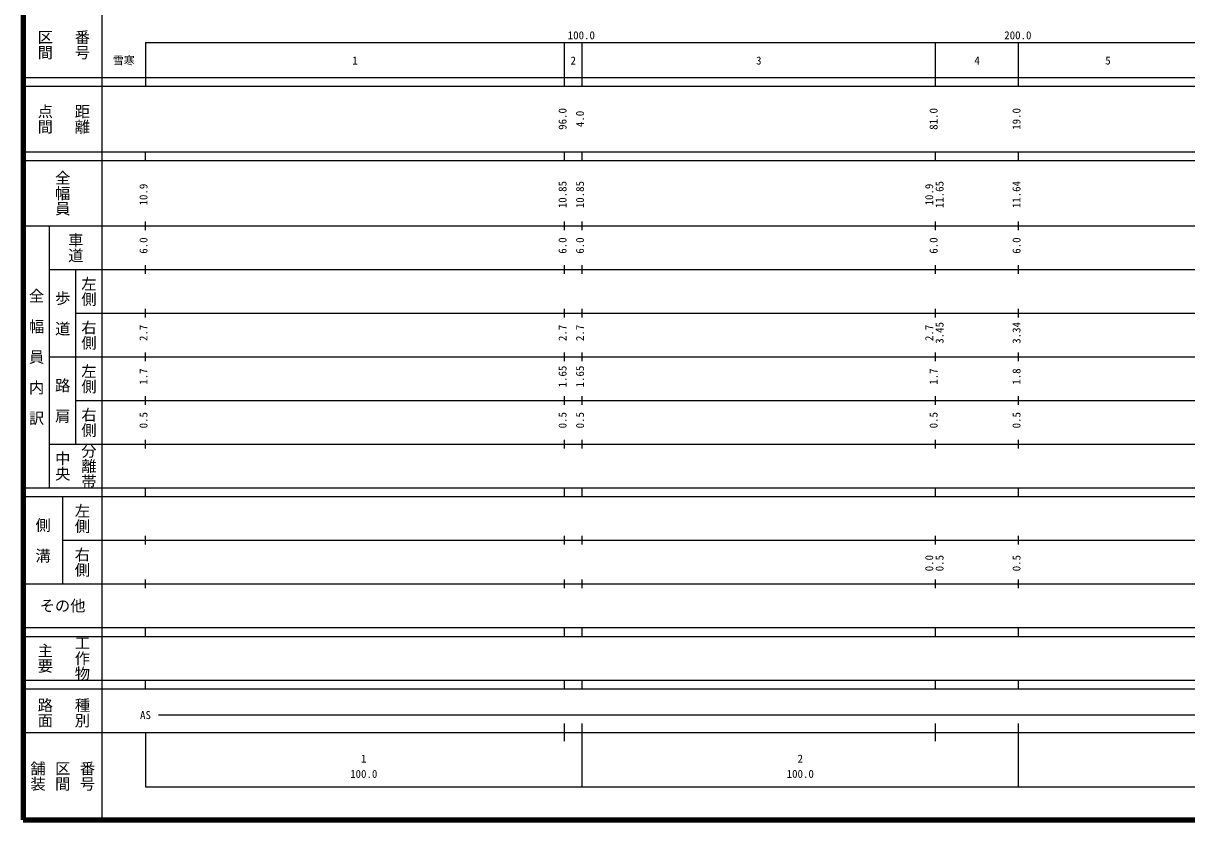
# Model space of a CAD drawing. Units: millimetres on the paper, enlarged 1000 times. Extents: x 40000 to 680000, y 20000 to 380000.
# Drawn here: x 40000 to 306534, y 20000 to 202409 of the extents above; entities that cross this region are included whole.
import ezdxf
from ezdxf.enums import TextEntityAlignment as Align

# ---------------------------------------------------------------- set-up
doc = ezdxf.new("R2010")
doc.units = ezdxf.units.MM
doc.header["$LTSCALE"] = 1000
doc.layers.add('M-TTL', color=2, linetype='Continuous', lineweight=140)
doc.layers.add('M-TTL-BAND', color=7, linetype='Continuous', lineweight=25)
doc.styles.add('@ＭＳ ゴシック', font='')
doc.styles.add('ＭＳ ゴシック', font='')
doc.styles.get('@ＭＳ ゴシック').set_extended_font_data('@MS Gothic')
doc.styles.get('ＭＳ ゴシック').set_extended_font_data('MS Gothic')

msp = doc.modelspace()

# ---------------------------------------------------------------- linework, layer by layer
at = {"layer": 'M-TTL'}
for p, q in [((40000, 380000), (40000, 20000)), ((40000, 20000), (680000, 20000))]:
    msp.add_line(p, q, dxfattribs=at)
at = {"layer": 'M-TTL-BAND'}
for p, q in [((58000, 370000), (58000, 20000)), ((68000, 198000), (579000, 198000)), ((68000, 198000), (68000, 188000)), ((164000, 188000), (164000, 198000)), ((168000, 188000), (168000, 198000)), ((249000, 188000), (249000, 198000)), ((268000, 188000), (268000, 198000)), ((40000, 190000), (579000, 190000)), ((40000, 188000), (579000, 188000)), ((40000, 173000), (579000, 173000)), ((40000, 171000), (579000, 171000)), ((68000, 171000), (68000, 173000)), ((164000, 171000), (164000, 173000)), ((168000, 171000), (168000, 173000)), ((249000, 171000), (249000, 173000)), ((268000, 171000), (268000, 173000)), ((40000, 156000), (579000, 156000)), ((46000, 96000), (46000, 156000)), ((68000, 155000), (68000, 157000)), ((164000, 155000), (164000, 157000)), ((168000, 155000), (168000, 157000)), ((249000, 155000), (249000, 157000)), ((268000, 155000), (268000, 157000)), ((68000, 145000), (68000, 147000)), ((164000, 145000), (164000, 147000)), ((168000, 145000), (168000, 147000)), ((249000, 145000), (249000, 147000)), ((268000, 145000), (268000, 147000)), ((46000, 146000), (579000, 146000)), ((52000, 146000), (52000, 106000)), ((52000, 136000), (579000, 136000)), ((68000, 135000), (68000, 137000)), ((164000, 135000), (164000, 137000)), ((168000, 135000), (168000, 137000)), ((249000, 135000), (249000, 137000)), ((268000, 135000), (268000, 137000)), ((46000, 126000), (579000, 126000)), ((68000, 125000), (68000, 127000)), ((164000, 125000), (164000, 127000)), ((168000, 125000), (168000, 127000)), ((249000, 125000), (249000, 127000)), ((268000, 125000), (268000, 127000)), ((52000, 116000), (579000, 116000)), ((68000, 115000), (68000, 117000)), ((164000, 115000), (164000, 117000)), ((168000, 115000), (168000, 117000)), ((249000, 115000), (249000, 117000)), ((268000, 115000), (268000, 117000)), ((68000, 105000), (68000, 107000)), ((164000, 105000), (164000, 107000)), ((168000, 105000), (168000, 107000)), ((249000, 105000), (249000, 107000)), ((268000, 105000), (268000, 107000)), ((46000, 106000), (579000, 106000)), ((40000, 96000), (579000, 96000)), ((68000, 94000), (68000, 96000)), ((164000, 94000), (164000, 96000)), ((168000, 94000), (168000, 96000)), ((249000, 94000), (249000, 96000)), ((268000, 94000), (268000, 96000)), ((40000, 94000), (579000, 94000)), ((49000, 94000), (49000, 74000)), ((49000, 84000), (579000, 84000)), ((68000, 83000), (68000, 85000)), ((164000, 83000), (164000, 85000)), ((168000, 83000), (168000, 85000)), ((249000, 83000), (249000, 85000)), ((268000, 83000), (268000, 85000)), ((68000, 73000), (68000, 75000)), ((164000, 73000), (164000, 75000)), ((168000, 73000), (168000, 75000)), ((249000, 73000), (249000, 75000)), ((268000, 73000), (268000, 75000)), ((40000, 74000), (579000, 74000)), ((40000, 64000), (579000, 64000)), ((68000, 62000), (68000, 64000)), ((164000, 62000), (164000, 64000)), ((168000, 62000), (168000, 64000)), ((249000, 62000), (249000, 64000)), ((268000, 62000), (268000, 64000)), ((40000, 62000), (579000, 62000)), ((40000, 52000), (579000, 52000)), ((68000, 50000), (68000, 52000)), ((164000, 50000), (164000, 52000)), ((168000, 50000), (168000, 52000)), ((249000, 50000), (249000, 52000)), ((268000, 50000), (268000, 52000)), ((40000, 50000), (579000, 50000)), ((71000, 44000), (565000, 44000)), ((40000, 40000), (579000, 40000)), ((68000, 40000), (68000, 27500)), ((164000, 38000), (164000, 42000)), ((168000, 27500), (168000, 42000)), ((249000, 38000), (249000, 42000)), ((268000, 27500), (268000, 42000)), ((68000, 27500), (579000, 27500))]:
    msp.add_line(p, q, dxfattribs=at)

# ---------------------------------------------------------------- texts
at = {"layer": 'M-TTL-BAND', "style": '@ＭＳ ゴシック'}
for s, p in [('区間', (45000, 197500)), ('番号', (53500, 197500)), ('点間', (45000, 180500)), ('距離', (53500, 180500)), ('全幅員', (49000, 163500)), ('車道', (52000, 151000)), ('左側', (55000, 141000)), ('全\u3000幅\u3000員\u3000内\u3000訳', (43000, 126000)), ('歩\u3000道', (49000, 136000)), ('右側', (55000, 131000)), ('左側', (55000, 121000)), ('路\u3000肩', (49000, 116000)), ('右側', (55000, 111000)), ('中央', (49000, 101000)), ('分離帯', (55000, 101000)), ('左側', (53500, 89000)), ('側\u3000溝', (44500, 84000)), ('右側', (53500, 79000)), ('工作物', (53500, 57000)), ('主要', (45000, 57000)), ('路面', (45000, 44500)), ('種別', (53500, 44500)), ('舗装', (43333, 30000)), ('区間', (49000, 30000)), ('番号', (54667, 30000))]:
    msp.add_text(s, height=2566, rotation=270, dxfattribs=at).set_placement(p, align=Align.MIDDLE_CENTER)
at = {"layer": 'M-TTL-BAND', "style": 'ＭＳ ゴシック'}
for s, p in [('100.0', (167844, 198195)), ('200.0', (267844, 198195)), ('雪寒', (63017, 192405)), ('1', (116000, 192405)), ('2', (166000, 192405)), ('3', (208500, 192405)), ('4', (258500, 192405)), ('5', (288500, 192405)), ('AS', (68000, 42500)), ('1', (118000, 32523)), ('2', (218000, 32523)), ('100.0', (118000, 29033)), ('100.0', (218000, 29033))]:
    msp.add_text(s, height=1833, dxfattribs=at).set_placement(p, align=Align.BOTTOM_CENTER)
for s, p in [('96.0', (165000, 180500)), ('4.0', (169000, 180500)), ('81.0', (250000, 180500)), ('19.0', (269000, 180500)), ('10.9', (69000, 163174)), ('10.85', (165000, 163174)), ('10.85', (169000, 163174)), ('10.9', (249000, 163174)), ('11.65', (251370, 163174)), ('11.64', (269000, 163174)), ('6.0', (69000, 151500)), ('6.0', (165000, 151500)), ('6.0', (169000, 151500)), ('6.0', (250000, 151500)), ('6.0', (269000, 151500)), ('3.45', (251370, 131500)), ('3.34', (269000, 131500)), ('2.7', (69000, 131500)), ('2.7', (165000, 131500)), ('2.7', (169000, 131500)), ('2.7', (249000, 131500)), ('1.7', (69000, 121500)), ('1.65', (165000, 121500)), ('1.65', (169000, 121500)), ('1.7', (250000, 121500)), ('1.8', (269000, 121500)), ('0.5', (69000, 111500)), ('0.5', (165000, 111500)), ('0.5', (169000, 111500)), ('0.5', (250000, 111500)), ('0.5', (269000, 111500)), ('0.0', (249000, 78764)), ('0.5', (251370, 78764)), ('0.5', (269000, 78764))]:
    msp.add_text(s, height=1833, rotation=90, dxfattribs=at).set_placement(p, align=Align.BOTTOM_CENTER)
msp.add_text('その他', height=2566, dxfattribs=at).set_placement((49000, 69000), align=Align.MIDDLE_CENTER)

doc.saveas('drawing.dxf')
